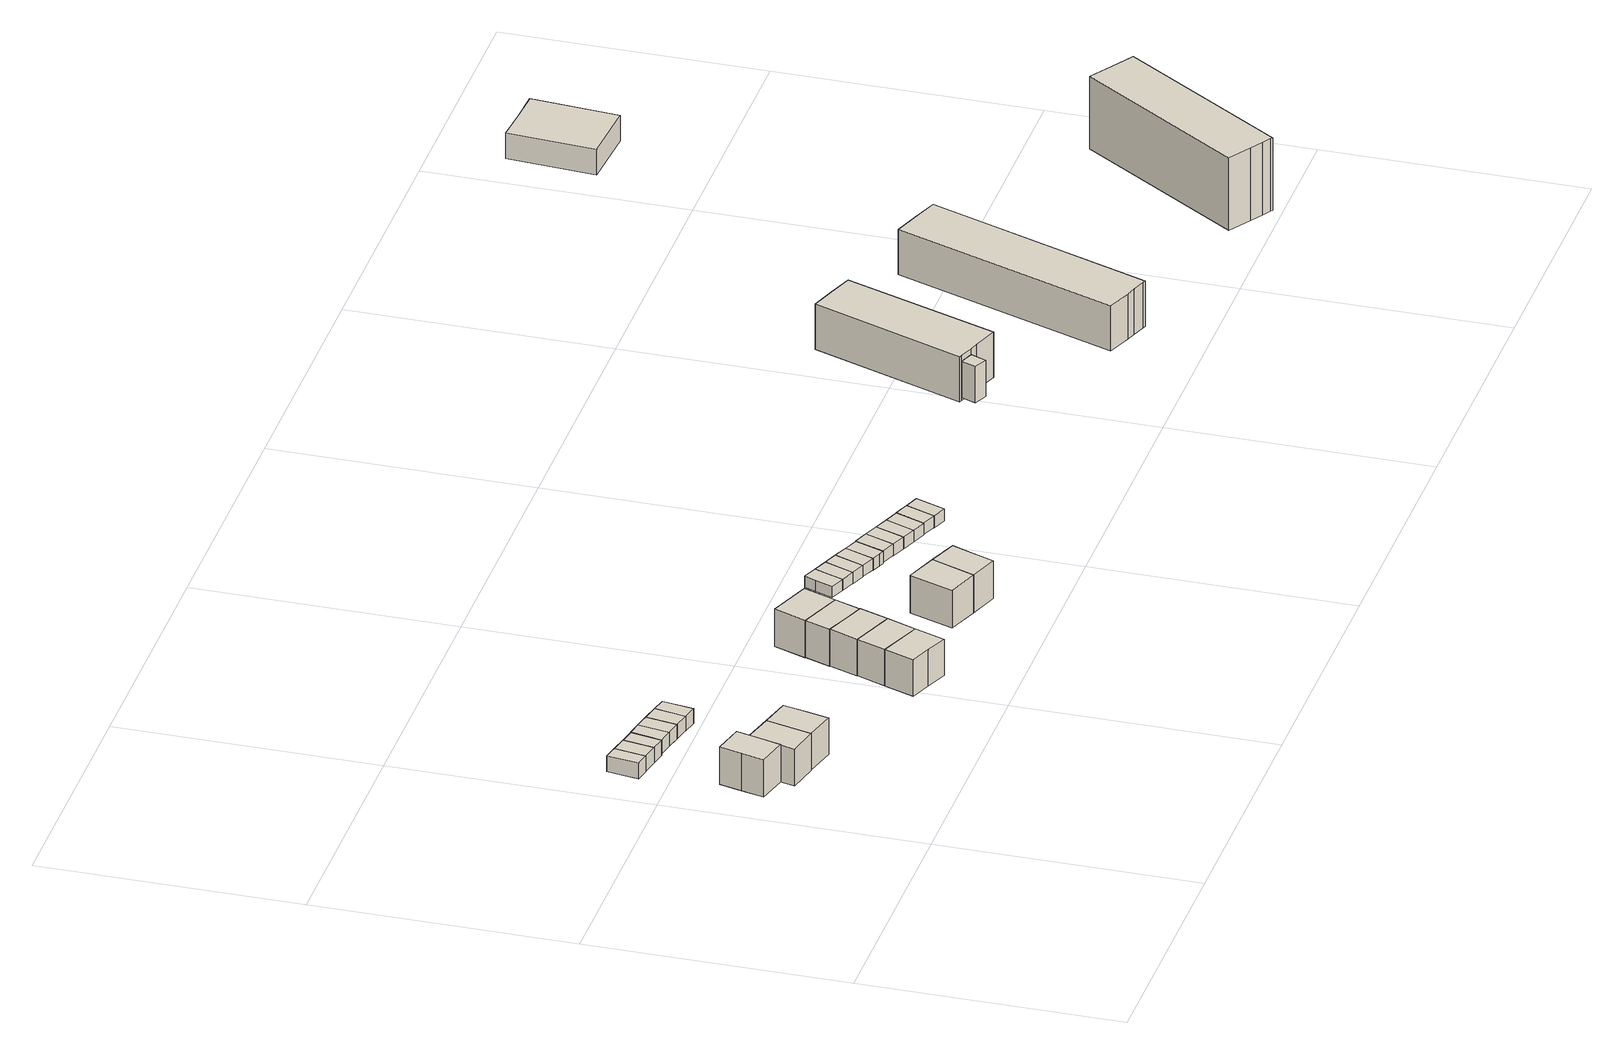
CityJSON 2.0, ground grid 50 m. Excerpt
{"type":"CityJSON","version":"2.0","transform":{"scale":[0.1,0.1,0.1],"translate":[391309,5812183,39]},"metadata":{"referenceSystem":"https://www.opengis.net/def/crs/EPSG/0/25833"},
"CityObjects":{
"building1":{"type":"Building","attributes":{"Gemeindeschluessel":"11000007","BezugspunktDach":"2200","function":"31001_1010","measuredHeight":8.93,"storeysAboveGround":2},"address":[{"country":"Germany","locality":"Berlin","thoroughfareNumber":"28K","thoroughfareName":"Wolfsburger Weg"}],"geometry":[{"type":"Solid","lod":"1","boundaries":[[[[0,1,2,3,4,5]],[[6,7,8,9,10,11]],[[6,11,5,4]],[[7,6,4,3]],[[8,7,3,2]],[[9,8,2,1]],[[10,9,1,0]],[[11,10,0,5]]]]}]},
"building2":{"type":"Building","attributes":{"Gemeindeschluessel":"11000007","BezugspunktDach":"2200","function":"31001_1010","measuredHeight":8.69,"storeysAboveGround":2},"address":[{"country":"Germany","locality":"Berlin","thoroughfareNumber":"28L","thoroughfareName":"Wolfsburger Weg"}],"geometry":[{"type":"Solid","lod":"1","boundaries":[[[[12,13,14,15,16,17,18]],[[10,19,20,21,22,23,24]],[[10,24,18,17]],[[19,10,17,16]],[[20,19,16,15]],[[21,20,15,14]],[[22,21,14,13]],[[23,22,13,12]],[[24,23,12,18]]]]}]},
"building3":{"type":"Building","attributes":{"Gemeindeschluessel":"11000007","BezugspunktDach":"2200","function":"31001_2463","measuredHeight":3.19,"storeysAboveGround":1},"address":[{"country":"Germany","locality":"Berlin","thoroughfareNumber":"28E (1)","thoroughfareName":"Wolfsburger Weg"}],"geometry":[{"type":"Solid","lod":"1","boundaries":[[[[25,26,27,28]],[[29,30,31,32]],[[29,32,28,27]],[[30,29,27,26]],[[31,30,26,25]],[[32,31,25,28]]]]}]},
"building4":{"type":"Building","attributes":{"Gemeindeschluessel":"11000007","BezugspunktDach":"2200","function":"31001_2463","measuredHeight":3.17,"storeysAboveGround":1},"address":[{"country":"Germany","locality":"Berlin","thoroughfareNumber":"28I (1)","thoroughfareName":"Wolfsburger Weg"}],"geometry":[{"type":"Solid","lod":"1","boundaries":[[[[33,34,26,25]],[[35,36,37,38]],[[35,38,25,26]],[[36,35,26,34]],[[37,36,34,33]],[[38,37,33,25]]]]}]},
"building5":{"type":"Building","attributes":{"Gemeindeschluessel":"11000007","BezugspunktDach":"2200","function":"31001_1010","measuredHeight":8.59,"storeysAboveGround":2},"address":[{"country":"Germany","locality":"Berlin","thoroughfareNumber":"28M","thoroughfareName":"Wolfsburger Weg"}],"geometry":[{"type":"Solid","lod":"1","boundaries":[[[[39,40,41,14,13,12]],[[42,43,44,45,46,47]],[[42,47,12,13]],[[43,42,13,14]],[[44,43,14,41]],[[45,44,41,40]],[[46,45,40,39]],[[47,46,39,12]]]]}]},
"building6":{"type":"Building","attributes":{"Gemeindeschluessel":"11000007","BezugspunktDach":"2200","function":"31001_2463","measuredHeight":3.13,"storeysAboveGround":1},"address":[{"country":"Germany","locality":"Berlin","thoroughfareNumber":"28A (1)","thoroughfareName":"Wolfsburger Weg"}],"geometry":[{"type":"Solid","lod":"1","boundaries":[[[[48,49,34,33]],[[36,50,51,37]],[[36,37,33,34]],[[50,36,34,49]],[[51,50,49,48]],[[37,51,48,33]]]]}]},
"building7":{"type":"Building","attributes":{"Gemeindeschluessel":"11000007","BezugspunktDach":"2200","function":"31001_2463","measuredHeight":2.93,"storeysAboveGround":1},"address":[{"country":"Germany","locality":"Berlin","thoroughfareNumber":"28M (1)","thoroughfareName":"Wolfsburger Weg"}],"geometry":[{"type":"Solid","lod":"1","boundaries":[[[[52,53,54,55]],[[56,57,58,59]],[[56,59,55,54]],[[57,56,54,53]],[[58,57,53,52]],[[59,58,52,55]]]]}]},
"building8":{"type":"Building","attributes":{"Gemeindeschluessel":"11000007","BezugspunktDach":"2200","function":"31001_2463","measuredHeight":2.97,"storeysAboveGround":1},"address":[{"country":"Germany","locality":"Berlin","thoroughfareNumber":"28F (1)","thoroughfareName":"Wolfsburger Weg"}],"geometry":[{"type":"Solid","lod":"1","boundaries":[[[[60,61,53,52]],[[57,62,63,58]],[[57,58,52,53]],[[62,57,53,61]],[[63,62,61,60]],[[58,63,60,52]]]]}]},
"building9":{"type":"Building","attributes":{"Gemeindeschluessel":"11000007","BezugspunktDach":"2200","function":"31001_2463","measuredHeight":2.96,"storeysAboveGround":1},"address":[{"country":"Germany","locality":"Berlin","thoroughfareNumber":"28G (1)","thoroughfareName":"Wolfsburger Weg"}],"geometry":[{"type":"Solid","lod":"1","boundaries":[[[[64,65,61,60]],[[62,66,67,63]],[[62,63,60,61]],[[66,62,61,65]],[[67,66,65,64]],[[63,67,64,60]]]]}]},
"building10":{"type":"Building","attributes":{"Gemeindeschluessel":"11000007","BezugspunktDach":"2200","function":"31001_2463","measuredHeight":3.01,"storeysAboveGround":1},"address":[{"country":"Germany","locality":"Berlin","thoroughfareNumber":"28C (1)","thoroughfareName":"Wolfsburger Weg"}],"geometry":[{"type":"Solid","lod":"1","boundaries":[[[[68,69,65,64]],[[70,71,72,73]],[[70,73,64,65]],[[71,70,65,69]],[[72,71,69,68]],[[73,72,68,64]]]]}]},
"building11":{"type":"Building","attributes":{"Gemeindeschluessel":"11000007","BezugspunktDach":"2200","function":"31001_1010","measuredHeight":8.81,"storeysAboveGround":2},"address":[{"country":"Germany","locality":"Berlin","thoroughfareNumber":"26C","thoroughfareName":"Wolfsburger Weg"}],"geometry":[{"type":"Solid","lod":"1","boundaries":[[[[74,75,76,77,78,79]],[[80,81,82,83,84,85]],[[80,85,79,78]],[[81,80,78,77]],[[82,81,77,76]],[[83,82,76,75]],[[84,83,75,74]],[[85,84,74,79]]]]}]},
"building12":{"type":"Building","attributes":{"Gemeindeschluessel":"11000007","BezugspunktDach":"2200","function":"31001_1010","measuredHeight":8.82,"storeysAboveGround":2},"address":[{"country":"Germany","locality":"Berlin","thoroughfareNumber":"26D","thoroughfareName":"Wolfsburger Weg"}],"geometry":[{"type":"Solid","lod":"1","boundaries":[[[[76,86,87,88,78]],[[89,90,91,82,80]],[[89,80,78,88]],[[90,89,88,87]],[[91,90,87,86]],[[82,91,86,76]],[[80,82,76,78]]]]}]},
"building13":{"type":"Building","attributes":{"Gemeindeschluessel":"11000007","BezugspunktDach":"2200","function":"31001_1010","measuredHeight":8.89,"storeysAboveGround":2},"address":[{"country":"Germany","locality":"Berlin","thoroughfareNumber":"26E","thoroughfareName":"Wolfsburger Weg"}],"geometry":[{"type":"Solid","lod":"1","boundaries":[[[[86,92,93,94,88]],[[95,96,97,98,99]],[[95,99,88,94]],[[96,95,94,93]],[[97,96,93,92]],[[98,97,92,86]],[[99,98,86,88]]]]}]},
"building14":{"type":"Building","attributes":{"Gemeindeschluessel":"11000007","BezugspunktDach":"2200","function":"31001_1010","measuredHeight":8.92,"storeysAboveGround":2},"address":[{"country":"Germany","locality":"Berlin","thoroughfareNumber":"26F","thoroughfareName":"Wolfsburger Weg"}],"geometry":[{"type":"Solid","lod":"1","boundaries":[[[[100,101,102,103]],[[104,105,106,107]],[[104,107,103,102]],[[105,104,102,101]],[[106,105,101,100]],[[107,106,100,103]]]]}]},
"building15":{"type":"Building","attributes":{"Gemeindeschluessel":"11000007","BezugspunktDach":"2200","function":"31001_1010","measuredHeight":9.02,"storeysAboveGround":2},"address":[{"country":"Germany","locality":"Berlin","thoroughfareNumber":"26G","thoroughfareName":"Wolfsburger Weg"}],"geometry":[{"type":"Solid","lod":"1","boundaries":[[[[108,101,109,110,102]],[[111,112,113,114,115]],[[111,115,102,110]],[[112,111,110,109]],[[113,112,109,101]],[[114,113,101,108]],[[115,114,108,102]]]]}]},
"building16":{"type":"Building","attributes":{"Gemeindeschluessel":"11000007","BezugspunktDach":"2200","function":"31001_1010","measuredHeight":8.93,"storeysAboveGround":2},"address":[{"country":"Germany","locality":"Berlin","thoroughfareNumber":"26H","thoroughfareName":"Wolfsburger Weg"}],"geometry":[{"type":"Solid","lod":"1","boundaries":[[[[116,117,118,119]],[[120,121,122,123]],[[120,123,119,118]],[[121,120,118,117]],[[122,121,117,116]],[[123,122,116,119]]]]}]},
"building17":{"type":"Building","attributes":{"Gemeindeschluessel":"11000007","BezugspunktDach":"2200","function":"31001_1010","measuredHeight":8.92,"storeysAboveGround":2},"address":[{"country":"Germany","locality":"Berlin","thoroughfareNumber":"26I","thoroughfareName":"Wolfsburger Weg"}],"geometry":[{"type":"Solid","lod":"1","boundaries":[[[[124,125,126,117,127,116]],[[128,121,129,130,131,122]],[[128,122,116,127]],[[121,128,127,117]],[[129,121,117,126]],[[130,129,126,125]],[[131,130,125,124]],[[122,131,124,116]]]]}]},
"building18":{"type":"Building","attributes":{"Gemeindeschluessel":"11000007","BezugspunktDach":"2200","function":"31001_2463","measuredHeight":2.25,"storeysAboveGround":1},"address":[{"country":"Germany","locality":"Berlin","thoroughfareNumber":"26G (1)","thoroughfareName":"Wolfsburger Weg"}],"geometry":[{"type":"Solid","lod":"1","boundaries":[[[[132,133,134,135,136,137]],[[138,139,140,141,142,143]],[[138,143,137,136]],[[139,138,136,135]],[[140,139,135,134]],[[141,140,134,133]],[[142,141,133,132]],[[143,142,132,137]]]]}]},
"building19":{"type":"Building","attributes":{"Gemeindeschluessel":"11000007","BezugspunktDach":"2200","function":"31001_2463","measuredHeight":2.31,"storeysAboveGround":1},"address":[{"country":"Germany","locality":"Berlin","thoroughfareNumber":"26 (1)","thoroughfareName":"Wolfsburger Weg"}],"geometry":[{"type":"Solid","lod":"1","boundaries":[[[[144,145,146,134,133,132]],[[141,140,147,148,149,142]],[[141,142,132,133]],[[140,141,133,134]],[[147,140,134,146]],[[148,147,146,145]],[[149,148,145,144]],[[142,149,144,132]]]]}]},
"building20":{"type":"Building","attributes":{"Gemeindeschluessel":"11000007","BezugspunktDach":"2200","function":"31001_2463","measuredHeight":2.33,"storeysAboveGround":1},"address":[{"country":"Germany","locality":"Berlin","thoroughfareNumber":"26A (1)","thoroughfareName":"Wolfsburger Weg"}],"geometry":[{"type":"Solid","lod":"1","boundaries":[[[[150,151,152,146,145,144]],[[153,154,155,156,157,158]],[[153,158,144,145]],[[154,153,145,146]],[[155,154,146,152]],[[156,155,152,151]],[[157,156,151,150]],[[158,157,150,144]]]]}]},
"building21":{"type":"Building","attributes":{"Gemeindeschluessel":"11000007","BezugspunktDach":"2200","function":"31001_2463","measuredHeight":2.31,"storeysAboveGround":1},"address":[{"country":"Germany","locality":"Berlin","thoroughfareNumber":"26D (1)","thoroughfareName":"Wolfsburger Weg"}],"geometry":[{"type":"Solid","lod":"1","boundaries":[[[[159,160,161,162,151,150]],[[163,164,165,166,167,168]],[[163,168,150,151]],[[164,163,151,162]],[[165,164,162,161]],[[166,165,161,160]],[[167,166,160,159]],[[168,167,159,150]]]]}]},
"building22":{"type":"Building","attributes":{"Gemeindeschluessel":"11000007","BezugspunktDach":"2200","function":"31001_2463","measuredHeight":2.32,"storeysAboveGround":1},"address":[{"country":"Germany","locality":"Berlin","thoroughfareNumber":"26B (1)","thoroughfareName":"Wolfsburger Weg"}],"geometry":[{"type":"Solid","lod":"1","boundaries":[[[[169,170,171,161,160,159]],[[172,173,174,175,176,177]],[[172,177,159,160]],[[173,172,160,161]],[[174,173,161,171]],[[175,174,171,170]],[[176,175,170,169]],[[177,176,169,159]]]]}]},
"building23":{"type":"Building","attributes":{"Gemeindeschluessel":"11000007","BezugspunktDach":"2200","function":"31001_2463","measuredHeight":2.29,"storeysAboveGround":1},"address":[{"country":"Germany","locality":"Berlin","thoroughfareNumber":"26C (1)","thoroughfareName":"Wolfsburger Weg"}],"geometry":[{"type":"Solid","lod":"1","boundaries":[[[[178,179,180,181]],[[182,183,184,185]],[[182,185,181,180]],[[183,182,180,179]],[[184,183,179,178]],[[185,184,178,181]]]]}]},
"building24":{"type":"Building","attributes":{"Gemeindeschluessel":"11000007","BezugspunktDach":"2200","function":"31001_2463","measuredHeight":2.31,"storeysAboveGround":1},"address":[{"country":"Germany","locality":"Berlin","thoroughfareNumber":"26F (1)","thoroughfareName":"Wolfsburger Weg"}],"geometry":[{"type":"Solid","lod":"1","boundaries":[[[[186,187,179,178]],[[188,189,190,191]],[[188,191,178,179]],[[189,188,179,187]],[[190,189,187,186]],[[191,190,186,178]]]]}]},
"building25":{"type":"Building","attributes":{"Gemeindeschluessel":"11000007","BezugspunktDach":"2200","function":"31001_2463","measuredHeight":2.33,"storeysAboveGround":1},"address":[{"country":"Germany","locality":"Berlin","thoroughfareNumber":"26K (1)","thoroughfareName":"Wolfsburger Weg"}],"geometry":[{"type":"Solid","lod":"1","boundaries":[[[[192,193,187,186]],[[189,194,195,190]],[[189,190,186,187]],[[194,189,187,193]],[[195,194,193,192]],[[190,195,192,186]]]]}]},
"building26":{"type":"Building","attributes":{"Gemeindeschluessel":"11000007","BezugspunktDach":"2200","function":"31001_2463","measuredHeight":2.33,"storeysAboveGround":1},"address":[{"country":"Germany","locality":"Berlin","thoroughfareNumber":"26H (1)","thoroughfareName":"Wolfsburger Weg"}],"geometry":[{"type":"Solid","lod":"1","boundaries":[[[[196,197,193,192]],[[194,198,199,195]],[[194,195,192,193]],[[198,194,193,197]],[[199,198,197,196]],[[195,199,196,192]]]]}]},
"building27":{"type":"Building","attributes":{"Gemeindeschluessel":"11000007","BezugspunktDach":"2200","function":"31001_2463","measuredHeight":2.43,"storeysAboveGround":1},"address":[{"country":"Germany","locality":"Berlin","thoroughfareNumber":"26E (1)","thoroughfareName":"Wolfsburger Weg"}],"geometry":[{"type":"Solid","lod":"1","boundaries":[[[[200,201,202,203]],[[204,205,206,207]],[[204,207,203,202]],[[205,204,202,201]],[[206,205,201,200]],[[207,206,200,203]]]]}]},
"building28":{"type":"Building","attributes":{"Gemeindeschluessel":"11000007","BezugspunktDach":"2200","function":"31001_2463","measuredHeight":2.45,"storeysAboveGround":1},"address":[{"country":"Germany","locality":"Berlin","thoroughfareNumber":"26L (1)","thoroughfareName":"Wolfsburger Weg"}],"geometry":[{"type":"Solid","lod":"1","boundaries":[[[[208,209,201,200]],[[210,211,212,213]],[[210,213,200,201]],[[211,210,201,209]],[[212,211,209,208]],[[213,212,208,200]]]]}]},
"building29":{"type":"Building","attributes":{"Gemeindeschluessel":"11000007","BezugspunktDach":"2200","function":"51009_1610","measuredHeight":7.43,"storeysAboveGround":0},"address":[{"country":"Germany","locality":"Berlin"}],"geometry":[{"type":"Solid","lod":"1","boundaries":[[[[214,215,216,217]],[[218,219,220,221]],[[218,221,217,216]],[[219,218,216,215]],[[220,219,215,214]],[[221,220,214,217]]]]}]},
"building30":{"type":"Building","attributes":{"Gemeindeschluessel":"11000007","BezugspunktDach":"2200","function":"31001_1010","measuredHeight":11.04,"storeysAboveGround":2},"address":[{"country":"Germany","locality":"Berlin","thoroughfareNumber":"24, 24A","thoroughfareName":"Wolfsburger Weg"}],"geometry":[{"type":"Solid","lod":"1","boundaries":[[[[222,223,224,225,226,227,228,229]],[[230,231,232,233,234,235,236,237]],[[230,237,229,228]],[[231,230,228,227]],[[232,231,227,226]],[[233,232,226,225]],[[234,233,225,224]],[[235,234,224,223]],[[236,235,223,222]],[[237,236,222,229]]]]}]},
"building31":{"type":"Building","attributes":{"Gemeindeschluessel":"11000007","BezugspunktDach":"2200","function":"31001_1010","measuredHeight":10.98,"storeysAboveGround":2},"address":[{"country":"Germany","locality":"Berlin","thoroughfareNumber":"12, 12A, 12B","thoroughfareName":"Wolfsburger Weg"}],"geometry":[{"type":"Solid","lod":"1","boundaries":[[[[238,239,240,241,242,243,244,245]],[[246,247,248,249,250,251,252,253]],[[246,253,245,244]],[[247,246,244,243]],[[248,247,243,242]],[[249,248,242,241]],[[250,249,241,240]],[[251,250,240,239]],[[252,251,239,238]],[[253,252,238,245]]]]}]},
"building32":{"type":"Building","attributes":{"Gemeindeschluessel":"11000007","BezugspunktDach":"2200","function":"31001_1010","measuredHeight":16.64,"storeysAboveGround":4},"address":[{"country":"Germany","locality":"Berlin","thoroughfareNumber":"52, 54","thoroughfareName":"Rixdorfer Straße"}],"geometry":[{"type":"Solid","lod":"1","boundaries":[[[[254,255,256,257,258,259,260,261]],[[262,263,264,265,266,267,268,269]],[[262,269,261,260]],[[263,262,260,259]],[[264,263,259,258]],[[265,264,258,257]],[[266,265,257,256]],[[267,266,256,255]],[[268,267,255,254]],[[269,268,254,261]]]]}]},
"building33":{"type":"Building","attributes":{"Gemeindeschluessel":"11000007","BezugspunktDach":"2200","function":"31001_1010","measuredHeight":5.77,"storeysAboveGround":1},"address":[{"country":"Germany","locality":"Berlin","thoroughfareNumber":"48","thoroughfareName":"Rixdorfer Straße"}],"geometry":[{"type":"Solid","lod":"1","boundaries":[[[[270,271,272,273,274]],[[275,276,277,278,279]],[[275,279,274,273]],[[276,275,273,272]],[[277,276,272,271]],[[278,277,271,270]],[[279,278,270,274]]]]}]}
},
"vertices":[
[68,294,124],[80,337,124],[91,381,124],[31,395,124],[20,351,124],[9,308,124],[20,351,48],[31,395,48],[91,381,48],[80,337,48],[68,294,48],[9,308,48],
[121,253,123],[132,297,123],[143,341,123],[85,356,123],[73,311,123],[68,294,123],[61,266,123],[73,311,48],[85,356,48],[143,341,48],[132,297,48],[121,253,48],[61,266,48],
[52,536,71],[62,596,71],[34,602,71],[25,541,71],[34,602,39],[62,596,39],[52,536,39],[25,541,39],
[84,529,71],[94,589,71],[62,596,40],[94,589,40],[84,529,40],[52,536,40],
[181,238,123],[192,283,123],[202,327,123],[132,297,49],[143,341,49],[202,327,49],[192,283,49],[181,238,49],[121,253,49],
[112,524,71],[123,583,71],[123,583,40],[112,524,40],
[141,518,72],[151,578,72],[123,583,72],[112,524,72],[123,583,43],[151,578,43],[141,518,43],[112,524,43],
[170,512,72],[180,572,72],[180,572,43],[170,512,43],
[202,505,72],[213,565,72],[213,565,43],[202,505,43],
[231,499,72],[241,559,72],[213,565,42],[241,559,42],[231,499,42],[202,505,42],
[447,131,129],[489,114,129],[510,173,129],[468,189,129],[426,205,129],[405,147,129],[426,205,55],[468,189,55],[510,173,55],[489,114,55],[447,131,55],[405,147,55],
[531,229,129],[489,245,129],[447,261,129],[447,261,55],[489,245,55],[531,229,55],
[551,285,129],[510,301,129],[468,317,129],[468,317,54],[510,301,54],[551,285,54],[531,229,54],[447,261,54],
[551,285,128],[570,336,128],[487,367,128],[468,317,128],[487,367,53],[570,336,53],[551,285,53],[468,317,53],
[528,352,128],[593,399,128],[510,430,128],[510,430,52],[593,399,52],[570,336,52],[528,352,52],[487,367,52],
[717,125,129],[749,209,129],[686,232,129],[656,147,129],[686,232,52],[749,209,52],[717,125,52],[656,147,52],
[774,105,129],[789,146,129],[805,188,129],[733,167,129],[733,167,52],[805,188,52],[789,146,52],[774,105,52],
[730,368,74],[746,411,74],[751,424,74],[723,435,74],[714,412,74],[702,379,74],[714,412,51],[723,435,51],[751,424,51],[746,411,51],[730,368,51],[702,379,51],
[758,357,74],[778,410,74],[779,413,74],[779,413,51],[778,410,51],[758,357,51],
[786,347,74],[807,403,74],[788,410,74],[778,410,50],[779,413,50],[788,410,50],[807,403,50],[786,347,50],[758,357,50],
[814,336,74],[833,386,74],[835,392,74],[833,393,74],[807,403,51],[833,393,51],[835,392,51],[833,386,51],[814,336,51],[786,347,51],
[832,329,74],[842,325,74],[863,381,74],[833,386,50],[835,392,50],[863,381,50],[842,325,50],[832,329,50],[814,336,50],
[870,315,75],[891,371,75],[863,381,75],[842,325,75],[863,381,52],[891,371,52],[870,315,52],[842,325,52],
[898,304,75],[919,360,75],[891,371,51],[919,360,51],[898,304,51],[870,315,51],
[926,293,75],[947,349,75],[947,349,51],[926,293,51],
[954,283,75],[975,339,75],[975,339,51],[954,283,51],
[982,272,76],[1003,328,76],[975,339,76],[954,283,76],[975,339,52],[1003,328,52],[982,272,52],[954,283,52],
[1010,261,76],[1031,318,76],[1003,328,51],[1031,318,51],[1010,261,51],[982,272,51],
[1448,309,123],[1460,339,123],[1433,349,123],[1422,321,123],[1433,349,49],[1460,339,49],[1448,309,49],[1422,321,49],
[1433,349,135],[1460,339,135],[1477,334,135],[1526,317,135],[1630,612,135],[1582,629,135],[1534,645,135],[1427,351,135],[1534,645,43],[1582,629,43],[1630,612,43],[1526,317,43],[1477,334,43],[1460,339,43],[1433,349,43],[1427,351,43],
[1720,126,134],[1738,120,134],[1764,111,134],[1770,109,134],[1925,540,134],[1874,558,134],[1824,575,134],[1671,144,134],[1824,575,42],[1874,558,42],[1925,540,42],[1770,109,42],[1764,111,42],[1738,120,42],[1720,126,42],[1671,144,42],
[2170,29,192],[2194,14,192],[2210,4,192],[2213,1,192],[2418,314,192],[2375,341,192],[2331,369,192],[2126,57,192],[2331,369,44],[2375,341,44],[2418,314,44],[2213,1,44],[2210,4,44],[2194,14,44],[2170,29,44],[2126,57,44],
[2197,1188,57],[2210,1357,57],[2147,1361,57],[2084,1366,57],[2072,1196,57],[2084,1366,5],[2147,1361,5],[2210,1357,5],[2197,1188,5],[2072,1196,5]
]}
